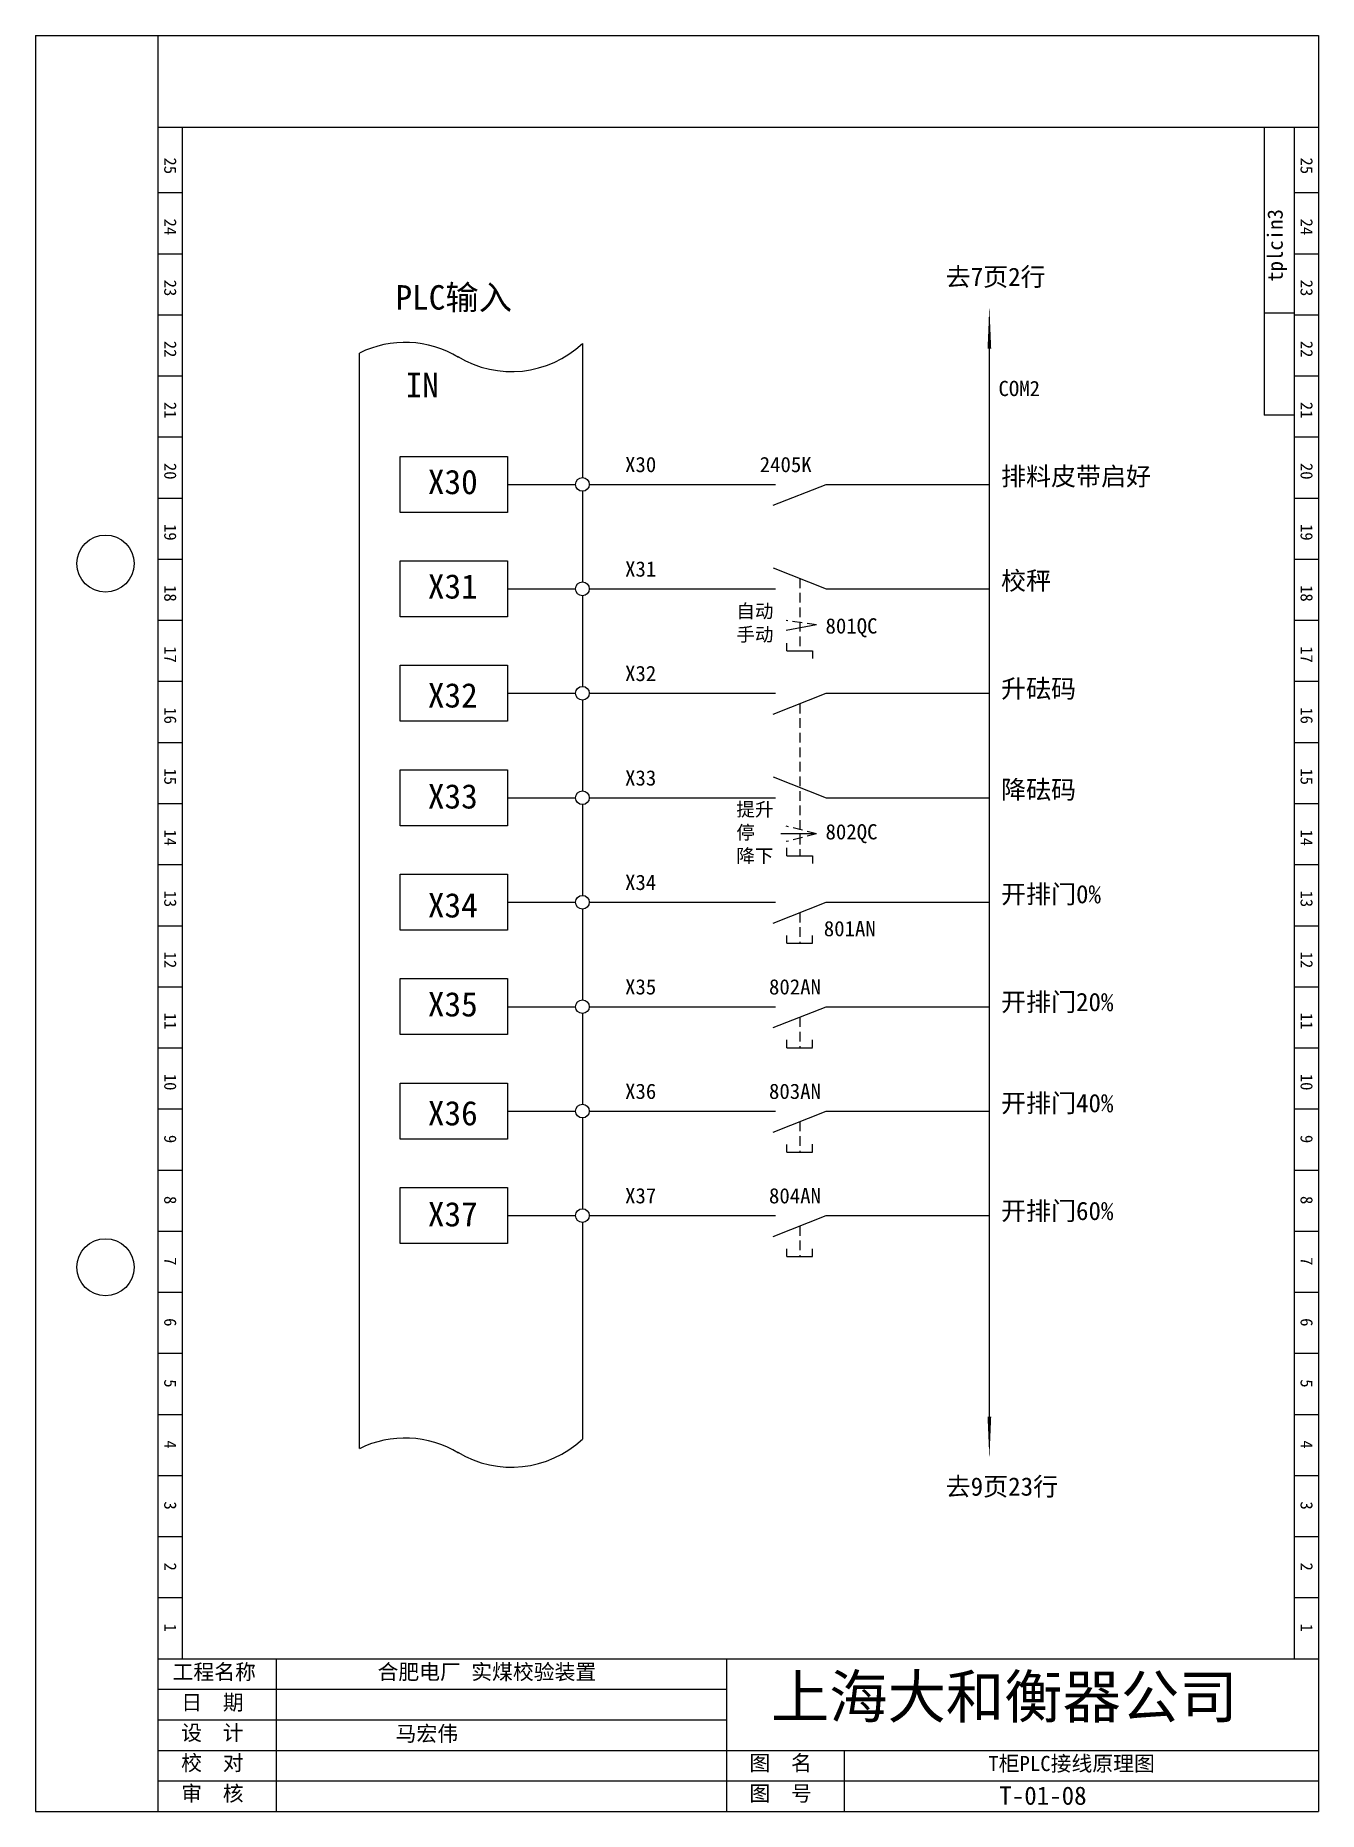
# Model space of a CAD drawing. Extents: x 370 to 580, y -51 to 240.
import ezdxf

# ---------------------------------------------------------------- set-up
doc = ezdxf.new("R2010")
doc.units = 0
doc.header["$LTSCALE"] = 0.5
doc.linetypes.add('DASHED2', pattern=[9.525, 6.35, -3.175])
doc.layers.get('0').update_dxf_attribs({"linetype": 'CONTINUOUS'})

# ---------------------------------------------------------------- blocks, each defined once
blk = doc.blocks.new('A$C1BE90A1B')
at = {"insert": (0.67, 3.86), "char_height": 2.5, "width": 44.7874, "attachment_point": 1}
blk.add_mtext('\\f宋体|b0|i0|c134|p2;T柜PLC接线原理图', dxfattribs=at)
blk = doc.blocks.new('A$C25C64ADC')
at = {"insert": (0.21, 3.58), "char_height": 2.5, "width": 20.5327, "attachment_point": 1}
blk.add_mtext('\\f宋体|b0|i0|c134|p2;马宏伟', dxfattribs=at)

msp = doc.modelspace()

# ---------------------------------------------------------------- linework, layer by layer
for p, q in [((369.82, 239.81), (579.82, 239.81)), ((369.82, 239.81), (369.82, -50.91)), ((389.82, 239.81), (389.82, -50.91)), ((579.82, 239.81), (579.82, -50.91)), ((389.82, 224.81), (579.82, 224.81)), ((393.82, 224.81), (393.82, -25.91)), ((570.94, 224.81), (570.94, 177.67)), ((575.82, 224.81), (575.82, -25.91)), ((579.82, 224.81), (579.82, -25.91)), ((389.82, 214.09), (393.82, 214.09)), ((575.82, 214.09), (579.82, 214.09)), ((389.82, 204.09), (393.82, 204.09)), ((575.82, 204.09), (579.82, 204.09)), ((389.82, 194.09), (393.82, 194.09)), ((575.81, 194.35), (570.94, 194.35)), ((575.82, 194.09), (579.82, 194.09)), ((389.82, 184.09), (393.82, 184.09)), ((575.82, 184.09), (579.82, 184.09)), ((575.81, 177.67), (570.94, 177.67)), ((389.82, 174.09), (393.82, 174.09)), ((575.82, 174.09), (579.82, 174.09)), ((389.82, 164.09), (393.82, 164.09)), ((575.82, 164.09), (579.82, 164.09)), ((389.82, 154.09), (393.82, 154.09)), ((575.82, 154.09), (579.82, 154.09)), ((389.82, 144.09), (393.82, 144.09)), ((575.82, 144.09), (579.82, 144.09)), ((389.82, 134.09), (393.82, 134.09)), ((575.82, 134.09), (579.82, 134.09)), ((389.82, 124.09), (393.82, 124.09)), ((575.82, 124.09), (579.82, 124.09)), ((389.82, 114.09), (393.82, 114.09)), ((575.82, 114.09), (579.82, 114.09)), ((389.82, 104.09), (393.82, 104.09)), ((575.82, 104.09), (579.82, 104.09)), ((389.82, 94.09), (393.82, 94.09)), ((575.82, 94.09), (579.82, 94.09)), ((389.82, 84.09), (393.82, 84.09)), ((575.82, 84.09), (579.82, 84.09)), ((389.82, 74.09), (393.82, 74.09)), ((575.82, 74.09), (579.82, 74.09)), ((389.82, 64.09), (393.82, 64.09)), ((575.82, 64.09), (579.82, 64.09)), ((389.82, 54.09), (393.82, 54.09)), ((575.82, 54.09), (579.82, 54.09)), ((389.82, 44.09), (393.82, 44.09)), ((575.82, 44.09), (579.82, 44.09)), ((389.82, 34.09), (393.82, 34.09)), ((575.82, 34.09), (579.82, 34.09)), ((389.82, 24.09), (393.82, 24.09)), ((575.82, 24.09), (579.82, 24.09)), ((389.82, 14.09), (393.82, 14.09)), ((575.82, 14.09), (579.82, 14.09)), ((389.82, 4.09), (393.82, 4.09)), ((575.82, 4.09), (579.82, 4.09)), ((389.82, -5.91), (393.82, -5.91)), ((575.82, -5.91), (579.82, -5.91)), ((389.82, -15.91), (393.82, -15.91)), ((575.82, -15.91), (579.82, -15.91)), ((389.82, -25.91), (579.82, -25.91)), ((409.2, -25.91), (409.2, -50.91)), ((482.93, -25.91), (482.93, -50.91)), ((389.82, -30.91), (482.93, -30.91)), ((389.82, -35.91), (482.93, -35.91)), ((389.82, -40.91), (579.82, -40.91)), ((502.18, -40.91), (502.18, -50.91)), ((389.82, -45.91), (579.82, -45.91)), ((369.82, -50.91), (579.82, -50.91))]:
    msp.add_line(p, q)
at = {"ltscale": 0.5}
for p, q in [((525.95, 10.62), (525.95, 193.68)), ((525.95, 9.52), (525.95, 193.68)), ((447.09, 166.33), (458.21, 166.33)), ((460.45, 166.33), (490.92, 166.33)), ((490.56, 162.9), (499.25, 166.33)), ((499.25, 166.33), (525.95, 166.33)), ((490.56, 152.67), (499.25, 149.23)), ((447.09, 149.23), (458.21, 149.23)), ((460.45, 149.23), (490.92, 149.23)), ((499.25, 149.23), (525.95, 149.23)), ((497.67, 143.31), (492.68, 142.41)), ((492.79, 139.07), (492.79, 140.34)), ((492.79, 139.07), (496.98, 139.07)), ((496.98, 139.07), (496.98, 137.8)), ((447.09, 132.13), (458.21, 132.13)), ((460.45, 132.13), (490.92, 132.13)), ((490.56, 128.7), (499.25, 132.13)), ((499.25, 132.13), (525.95, 132.13)), ((490.56, 118.47), (499.25, 115.03)), ((447.09, 115.03), (458.21, 115.03)), ((460.45, 115.03), (490.92, 115.03)), ((499.25, 115.03), (525.95, 115.03)), ((497.67, 109.11), (491.8, 109.11)), ((492.79, 105.54), (492.79, 106.81)), ((492.79, 105.54), (496.98, 105.54)), ((496.98, 105.54), (496.98, 104.26)), ((447.09, 97.93), (458.21, 97.93)), ((460.45, 97.93), (490.92, 97.93)), ((490.56, 94.5), (499.25, 97.93)), ((499.25, 97.93), (525.95, 97.93)), ((492.79, 91.21), (492.79, 92.48)), ((492.79, 91.21), (496.98, 91.21)), ((496.98, 91.23), (496.98, 92.5)), ((447.09, 80.83), (458.21, 80.83)), ((460.45, 80.83), (490.92, 80.83)), ((490.56, 77.4), (499.25, 80.83)), ((499.25, 80.83), (525.95, 80.83)), ((492.79, 74.11), (492.79, 75.38)), ((492.79, 74.11), (496.98, 74.11)), ((496.98, 74.13), (496.98, 75.4)), ((447.09, 63.73), (458.21, 63.73)), ((460.45, 63.73), (490.92, 63.73)), ((490.56, 60.3), (499.25, 63.73)), ((499.25, 63.73), (525.95, 63.73)), ((492.79, 57.01), (492.79, 58.28)), ((496.98, 57.03), (496.98, 58.3)), ((492.79, 57.01), (496.98, 57.01)), ((447.09, 46.63), (458.21, 46.63)), ((460.45, 46.63), (490.92, 46.63)), ((490.56, 43.2), (499.25, 46.63)), ((499.25, 46.63), (525.95, 46.63)), ((492.79, 39.91), (492.79, 41.18)), ((496.98, 39.93), (496.98, 41.2)), ((492.79, 39.91), (496.98, 39.91))]:
    msp.add_line(p, q, dxfattribs=at)
at = {"linetype": 'DASHED2', "ltscale": 0.5}
for p, q in [((494.91, 150.95), (494.91, 139.07)), ((497.67, 143.31), (492.69, 144.05)), ((494.91, 130.42), (494.91, 105.54)), ((497.67, 109.11), (492.68, 107.85)), ((497.67, 109.11), (492.69, 110.39)), ((494.91, 96.22), (494.91, 91.21)), ((494.91, 79.12), (494.91, 74.11)), ((494.91, 62.02), (494.91, 57.01)), ((494.91, 44.92), (494.91, 39.91))]:
    msp.add_line(p, q, dxfattribs=at)
at = {"ltscale": 0.5}
for points in [[(525.95, 188.57, 0.6, 0, 0), (525.95, 195.57, 0, 0, 0)], [(525.95, 13.7, 0.6, 0, 0), (525.95, 6.7, 0, 0, 0)]]:
    msp.add_lwpolyline(points, format="xyseb", dxfattribs=at)
for points in [[(459.33, 189.4), (459.33, 167.45)], [(422.83, 8.48), (422.83, 187.82)], [(459.33, 165.21), (459.33, 150.35)], [(459.33, 148.11), (459.33, 133.25)], [(459.33, 131.01), (459.33, 116.15)], [(459.33, 113.91), (459.33, 99.05)], [(459.33, 96.81), (459.33, 81.95)], [(459.33, 79.71), (459.33, 64.85)], [(459.33, 62.61), (459.33, 47.75)], [(459.33, 51.41), (459.33, 47.75)], [(459.33, 45.51), (459.33, 21.13)], [(459.33, 45.51), (459.33, 10.05)]]:
    msp.add_lwpolyline(points)
for points in [[(429.48, 170.92), (447.09, 170.92), (447.09, 161.75), (429.48, 161.75)], [(429.48, 153.82), (447.09, 153.82), (447.09, 144.65), (429.48, 144.65)], [(429.48, 136.72), (447.09, 136.72), (447.09, 127.55), (429.48, 127.55)], [(429.48, 119.62), (447.09, 119.62), (447.09, 110.45), (429.48, 110.45)], [(429.48, 102.52), (447.09, 102.52), (447.09, 93.35), (429.48, 93.35)], [(429.48, 85.42), (447.09, 85.42), (447.09, 76.25), (429.48, 76.25)], [(429.48, 68.32), (447.09, 68.32), (447.09, 59.15), (429.48, 59.15)], [(429.48, 51.22), (447.09, 51.22), (447.09, 42.05), (429.48, 42.05)]]:
    msp.add_lwpolyline(points, close=True)
for centre in [(459.33, 166.33), (459.33, 149.23), (459.33, 132.13), (459.33, 115.03), (459.33, 97.93), (459.33, 80.83), (459.33, 63.73), (459.33, 46.63)]:
    msp.add_circle(centre, 1.12, dxfattribs=at)
for centre in [(381.28, 153.36), (381.28, 38.17)]:
    msp.add_circle(centre, 4.68)
for centre, start, end in [((430.3, 172.68), 58.7064, 116.2668), ((447.74, 201.68), 238.7064, 313.3355), ((430.3, -6.67), 58.7064, 116.2668), ((447.74, 22.33), 238.7064, 313.3355)]:
    msp.add_arc(centre, 16.89, start, end, dxfattribs=at)

# ---------------------------------------------------------------- block references
for name, p in [('A$C25C64ADC', (428.55, -40.49)), ('A$C1BE90A1B', (525.1, -45.67))]:
    msp.add_blockref(name, p, dxfattribs=at)

# ---------------------------------------------------------------- texts
at = {"char_height": 2, "width": 13.8727, "attachment_point": 1, "rotation": 270}
for s, insert in [('25', (392.89, 219.84)), ('25', (578.89, 219.84)), ('24', (392.89, 209.84)), ('24', (578.89, 209.84)), ('23', (392.89, 199.84)), ('23', (578.89, 199.84)), ('22', (392.89, 189.84)), ('22', (578.89, 189.84)), ('21', (392.89, 179.84)), ('21', (578.89, 179.84)), ('20', (392.89, 169.84)), ('20', (578.89, 169.84)), ('19', (392.89, 159.84)), ('19', (578.89, 159.84)), ('18', (392.89, 149.84)), ('18', (578.89, 149.84)), ('17', (392.89, 139.84)), ('17', (578.89, 139.84)), ('16', (392.89, 129.84)), ('16', (578.89, 129.84)), ('15', (392.89, 119.84)), ('15', (578.89, 119.84)), ('14', (392.89, 109.84)), ('14', (578.89, 109.84)), ('13', (392.89, 99.84)), ('13', (578.89, 99.84)), ('12', (392.89, 89.84)), ('12', (578.89, 89.84)), ('11', (392.89, 79.84)), ('11', (578.89, 79.84)), ('10', (392.89, 69.84)), ('10', (578.89, 69.84)), ('9', (392.89, 59.84)), ('9', (578.89, 59.84)), ('8', (392.89, 49.84)), ('8', (578.89, 49.84)), ('7', (392.89, 39.84)), ('7', (578.89, 39.84)), ('6', (392.89, 29.84)), ('6', (578.89, 29.84)), ('5', (392.89, 19.84)), ('5', (578.89, 19.84)), ('4', (392.89, 9.84)), ('4', (578.89, 9.84)), ('3', (392.89, -0.16)), ('3', (578.89, -0.16)), ('2', (392.89, -10.16)), ('2', (578.89, -10.16)), ('1', (392.89, -20.16)), ('1', (578.89, -20.16))]:
    msp.add_mtext(s, dxfattribs=dict(at, insert=insert))
at = {"ltscale": 0.5, "insert": (571.47, 199.49), "char_height": 2.5, "width": 19.7563, "attachment_point": 1, "rotation": 90}
msp.add_mtext('tplcin3', dxfattribs=at)
at = {"ltscale": 0.5, "attachment_point": 1}
for s, insert, char_height, width in [('\\f宋体|b0|i0|c134|p2;去7页2行', (518.8, 201.81), 3, 51.3886), ('\\f宋体|b0|i0|c134|p2;PLC输入', (428.74, 198.94), 4, 51.3886), ('\\f宋体|b0|i0|c134|p2;IN', (430.39, 184.6), 4, 51.3886), ('\\f宋体|b0|i0|c134|p2;X30', (434.04, 168.73), 4, 51.3886), ('\\f宋体|b0|i0|c134|p2;排料皮带启好', (527.86, 169.15), 3, 51.3886), ('\\f宋体|b0|i0|c134|p2;X31', (434.04, 151.63), 4, 51.3886), ('\\f宋体|b0|i0|c134|p2;校秤', (527.86, 152.06), 3, 51.3886), ('\\f宋体|b0|i0|c134|p2;自动', (484.54, 146.7), 2.2243, 28.576), ('\\f宋体|b0|i0|c134|p2;手动', (484.54, 142.88), 2.2243, 28.576), ('\\f宋体|b0|i0|c134|p2;X32', (434.04, 133.8), 4, 51.3886), ('\\f宋体|b0|i0|c134|p2;升砝码', (527.86, 134.4), 3, 51.3886), ('\\f宋体|b0|i0|c134|p2;X33', (434.04, 117.26), 4, 51.3886), ('\\f宋体|b0|i0|c134|p2;降砝码', (527.86, 117.86), 3, 51.3886), ('\\f宋体|b0|i0|c134|p2;提升', (484.54, 114.25), 2.2243, 28.576), ('\\f宋体|b0|i0|c134|p2;停', (484.54, 110.46), 2.2243, 28.576), ('\\f宋体|b0|i0|c134|p2;降下', (484.54, 106.63), 2.2243, 28.576), ('\\f宋体|b0|i0|c134|p2;X34', (434.04, 99.43), 4, 51.3886), ('\\f宋体|b0|i0|c134|p2;开排门0%', (527.86, 100.75), 3, 51.3886), ('\\f宋体|b0|i0|c134|p2;X35', (434.04, 83.23), 4, 51.3886), ('\\f宋体|b0|i0|c134|p2;开排门20%', (527.86, 83.1), 3, 51.3886), ('\\f宋体|b0|i0|c134|p2;开排门40%', (527.86, 66.55), 3, 51.3886), ('\\f宋体|b0|i0|c134|p2;X36', (434.04, 65.4), 4, 51.3886), ('\\f宋体|b0|i0|c134|p2;X37', (434.04, 48.86), 4, 51.3886), ('\\f宋体|b0|i0|c134|p2;开排门60%', (527.86, 48.9), 3, 51.3886), ('\\f宋体|b0|i0|c134|p2;去9页23行', (518.8, 3.78), 3, 51.3886)]:
    msp.add_mtext(s, dxfattribs=dict(at, insert=insert, char_height=char_height, width=width))
at = {"attachment_point": 1}
for s, insert, char_height, width in [('COM2', (527.44, 183.28), 2.5, 13.8727), ('X30', (466.32, 170.83), 2.5, 13.8727), ('2405K', (488.36, 170.83), 2.5, 13.8727), ('X31', (466.32, 153.73), 2.5, 13.8727), ('801QC', (499.13, 144.41), 2.5, 13.8727), ('X32', (466.32, 136.63), 2.5, 13.8727), ('X33', (466.32, 119.53), 2.5, 13.8727), ('802QC', (499.13, 110.71), 2.5, 13.8727), ('X34', (466.32, 102.43), 2.5, 13.8727), ('801AN', (498.85, 94.86), 2.5, 13.8727), ('X35', (466.32, 85.33), 2.5, 13.8727), ('802AN', (489.88, 85.33), 2.5, 13.8727), ('X36', (466.32, 68.23), 2.5, 13.8727), ('803AN', (489.88, 68.23), 2.5, 13.8727), ('X37', (466.32, 51.13), 2.5, 13.8727), ('804AN', (489.88, 51.13), 2.5, 13.8727), ('\\f宋体|b0|i0|c134|p2;工程名称', (392.25, -26.81), 2.5, 20.5327), ('\\f宋体|b0|i0|c134|p2;合肥电厂 实煤校验装置', (425.8, -26.81), 2.5, 44.7874), ('\\f宋体|b0|i0|c134|p2;上海大和衡器公司', (490.19, -28.62), 7, 127.4816), ('\\f宋体|b0|i0|c134|p2;日  期', (393.66, -31.81), 2.5, 20.5327), ('\\f宋体|b0|i0|c134|p2;设  计', (393.66, -36.78), 2.5, 20.5327), ('\\f宋体|b0|i0|c134|p2;校  对', (393.66, -41.71), 2.5, 20.5327), ('\\f宋体|b0|i0|c134|p2;图  名', (486.67, -41.71), 2.5, 20.5327), ('\\f宋体|b0|i0|c134|p2;审  核', (393.66, -46.71), 2.5, 20.5327), ('\\f宋体|b0|i0|c134|p2;图  号', (486.67, -46.71), 2.5, 20.5327), ('T-01-08', (527.58, -46.82), 3, 13.8727)]:
    msp.add_mtext(s, dxfattribs=dict(at, insert=insert, char_height=char_height, width=width))

doc.saveas('drawing.dxf')
